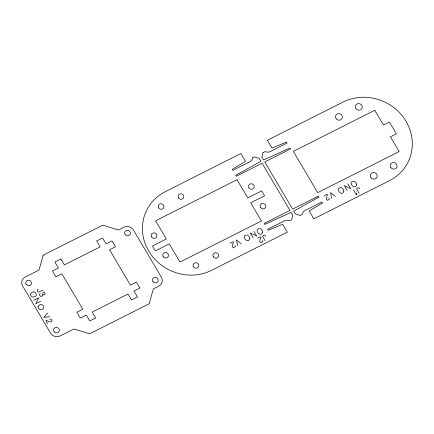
<?xml version="1.0" encoding="UTF-8"?>
<svg xmlns="http://www.w3.org/2000/svg" width="434" height="434" viewBox="0 0 434 434"><rect width="100%" height="100%" fill="white"/><g stroke="black" fill="none" stroke-linecap="round" stroke-linejoin="round"><path stroke-width="0.65" d="M47.702 313.098L43.791 317.384L49.807 316.663M356.949 193.146L356.368 193.732A1.275 1.188 26.8 0 0 356.254 194.085L356.412 194.795L353.504 189.886M40.237 293.379L39.543 294.344A1.584 1.476 26.8 0 0 39.57 294.778L39.668 295.087A2.761 2.571 26.8 0 0 39.923 295.565L40.883 296.368A1.199 1.112 26.8 0 0 41.317 296.422L42.597 295.717A1.302 1.215 26.8 0 0 42.765 295.315L42.358 293.856L43.27 294.854A1.101 1.025 26.8 0 0 43.655 294.984L44.914 294.447L45.011 293.319A2.837 2.642 26.8 0 0 44.735 292.825A2.105 1.958 26.8 0 0 44.507 292.549A1.584 1.476 26.8 0 0 44.257 292.342A1.405 1.307 26.8 0 0 43.915 292.163M38.235 289.261L37.329 289.885L37.248 290.992A1.872 1.741 26.8 0 0 37.47 291.404L37.563 291.523A1.373 1.28 26.8 0 0 37.883 291.8A1.221 1.139 26.8 0 0 38.235 291.957L38.474 292.006A1.345 1.253 26.8 0 0 38.832 291.995L42.977 289.972M33.678 300.279L38.648 297.773L35.745 303.773L40.715 301.272M230.085 243.165C237.702 238.955 229.494 245.894 233.177 247.494A1.28 1.194 26.8 0 0 233.595 247.597L235.065 246.859A1.302 1.215 26.8 0 0 235.212 246.452L234.946 245.335M324.106 195.788C331.722 191.584 323.514 198.517 327.198 200.117A1.28 1.194 26.8 0 0 327.616 200.226L329.091 199.488A1.302 1.215 26.8 0 0 329.232 199.076L328.967 197.964M257.704 238.157C265.326 233.953 257.112 240.886 260.796 242.487A1.28 1.194 26.8 0 0 261.214 242.595L262.689 241.857A1.302 1.215 26.8 0 0 262.83 241.45L262.57 240.333M49.541 319.202C50.919 318.231 52.877 320.373 51.527 321.513C49.427 323.531 43.107 316.636 47.55 323.748M42.798 292.25L43.053 292.153A1.405 1.307 26.8 0 1 43.46 292.093L43.867 292.153M335.243 196.548L330.534 192.544L331.641 198.365M241.223 243.924L236.514 239.921L237.615 245.742M359.607 188.828L359.097 188.068A1.264 1.177 26.8 0 0 358.674 187.813L357.735 187.781A1.872 1.741 26.8 0 0 357.323 187.971L356.753 188.904A1.345 1.253 26.8 0 0 356.786 189.24L359.14 193.342M347.829 183.821L350.732 188.736L344.298 185.606L347.2 190.515M265.586 236.204L265.076 235.445A1.264 1.177 26.8 0 0 264.653 235.19L263.715 235.157A1.872 1.741 26.8 0 0 263.302 235.342L262.733 236.275A1.345 1.253 26.8 0 0 262.765 236.617L265.12 240.713M253.809 231.197L256.711 236.107L250.277 232.977L253.179 237.892M249.859 238.532C247.885 245.107 240.176 234.973 247.217 234.989A2.045 1.904 26.8 0 1 247.928 235.261L249.268 236.704L249.859 238.532M262.657 232.076C260.682 238.651 252.973 228.517 260.015 228.534A2.045 1.904 26.8 0 1 260.726 228.805L262.065 230.253L262.657 232.076M343.88 191.155C341.905 197.73 334.196 187.596 341.238 187.613A2.045 1.904 26.8 0 1 341.949 187.884L343.289 189.332L343.88 191.155M356.677 184.7C354.703 191.28 346.994 181.141 354.036 181.162A2.045 1.904 26.8 0 1 354.746 181.434L356.086 182.877L356.677 184.7M30.543 294.165L30.803 295.532L31.948 296.807A2.143 1.991 26.8 0 0 32.642 297.051C40.563 296.997 33.689 287.498 30.543 294.165M38.024 306.822L38.284 308.189L39.429 309.464A2.143 1.991 26.8 0 0 40.123 309.713C48.044 309.654 41.17 300.154 38.024 306.822M43.15 255.219L39.022 270.056L25.118 277.071A6.998 6.515 26.8 0 0 22.644 285.968L50.518 333.128A6.998 6.515 26.8 0 0 59.957 336.014L73.861 328.999L89.599 333.817L149.193 303.757L153.321 288.925L158.882 286.12A6.998 6.515 26.8 0 0 161.356 277.217L133.488 230.063A6.998 6.515 26.8 0 0 124.043 227.172L118.482 229.977L102.739 225.165L43.15 255.219M252.496 157.889L252.083 159.376L250.678 161.356L232.798 170.378L232.217 169.396L245.541 161.399L240.897 153.538L165.213 191.714A46.655 43.438 26.8 0 0 148.716 251.047A46.655 43.438 26.8 0 0 211.667 270.306L287.351 232.13L282.702 224.275L268.217 230.302L267.637 229.32L285.518 220.304L288.084 220.282L289.657 220.765L291.643 219.767L292.879 215.313L291.138 212.367L264.735 224.411L264.154 223.429L289.977 210.403L262.103 163.244L236.28 176.269L235.7 175.287L260.942 161.28L259.201 158.334L254.481 156.891L252.496 157.889M263.085 152.6L261.848 157.048L263.59 159.994L289.993 147.951L290.574 148.933L264.751 161.958L292.624 209.117L318.447 196.092L319.028 197.074L293.785 211.081L295.527 214.027L300.247 215.47L302.238 214.472L302.65 212.986L304.055 211.005L321.93 201.984L322.511 202.966L309.187 210.962L313.831 218.823L389.515 180.647A46.655 43.438 26.8 0 0 406.018 121.314A46.655 43.438 26.8 0 0 343.061 102.055L267.382 140.231L272.026 148.086L286.511 142.059L287.091 143.041L269.216 152.057L266.65 152.079L265.071 151.596L263.085 152.6M60.874 259.033L54.917 262.038L58.4 267.935L52.438 270.941L55.921 276.832L61.883 273.827L82.785 309.198L76.829 312.203L80.312 318.095L86.268 315.089L89.757 320.986L95.713 317.981L92.23 312.084L127.987 294.051L131.469 299.943L137.426 296.937L133.943 291.046L139.905 288.04L136.417 282.143L130.46 285.149L109.558 249.783L115.515 246.778L112.032 240.881L106.075 243.886L102.587 237.995L96.63 241L100.113 246.892L64.357 264.93L60.874 259.033M237.029 179.719L155.589 220.797L166.331 238.971L152.426 245.986L155.329 250.901L169.233 243.886L179.974 262.06L261.42 220.982L250.678 202.808L264.583 195.794L261.68 190.879L247.776 197.893L237.029 179.719M374.754 110.301L293.313 151.379L317.699 192.642L399.139 151.564L390.432 136.829L396.388 133.818L389.423 122.03L383.466 125.035L374.754 110.301M390.746 167.459A3.499 3.26 26.8 0 0 396.719 167.481A3.499 3.26 26.8 0 0 393.459 162.506A3.499 3.26 26.8 0 0 390.746 167.459M370.886 177.479A3.499 3.26 26.8 0 0 376.853 177.501A3.499 3.26 26.8 0 0 373.593 172.526A3.499 3.26 26.8 0 0 370.886 177.479M336.046 118.531A3.499 3.26 26.8 0 0 342.014 118.558A3.499 3.26 26.8 0 0 338.753 113.583A3.499 3.26 26.8 0 0 336.046 118.531M355.907 108.511A3.499 3.26 26.8 0 0 361.88 108.538A3.499 3.26 26.8 0 0 358.62 103.563A3.499 3.26 26.8 0 0 355.907 108.511M213.382 256.841A2.919 2.712 26.8 0 0 218.356 256.863A2.919 2.712 26.8 0 0 215.638 252.713A2.919 2.712 26.8 0 0 213.382 256.841M193.521 266.861A2.919 2.712 26.8 0 0 198.495 266.883A2.919 2.712 26.8 0 0 195.777 262.733A2.919 2.712 26.8 0 0 193.521 266.861M178.542 197.893A2.919 2.712 26.8 0 0 183.517 197.915A2.919 2.712 26.8 0 0 180.799 193.77A2.919 2.712 26.8 0 0 178.542 197.893M158.681 207.913A2.919 2.712 26.8 0 0 163.656 207.935A2.919 2.712 26.8 0 0 160.938 203.79A2.919 2.712 26.8 0 0 158.681 207.913M163.233 256.63A2.919 2.712 26.8 0 0 168.208 256.651A2.919 2.712 26.8 0 0 165.49 252.507A2.919 2.712 26.8 0 0 163.233 256.63M151.618 236.98A2.919 2.712 26.8 0 0 156.593 237.002A2.919 2.712 26.8 0 0 153.88 232.857A2.919 2.712 26.8 0 0 151.618 236.98M248.953 187.884A2.919 2.712 26.8 0 0 253.928 187.906A2.919 2.712 26.8 0 0 251.21 183.761A2.919 2.712 26.8 0 0 248.953 187.884M260.568 207.533A2.919 2.712 26.8 0 0 265.543 207.555A2.919 2.712 26.8 0 0 262.825 203.41A2.919 2.712 26.8 0 0 260.568 207.533M152.985 281.59A2.919 2.712 26.8 0 0 157.96 281.612A2.919 2.712 26.8 0 0 155.247 277.467A2.919 2.712 26.8 0 0 152.985 281.59M125.117 234.436A2.919 2.712 26.8 0 0 130.091 234.458A2.919 2.712 26.8 0 0 127.374 230.308A2.919 2.712 26.8 0 0 125.117 234.436M26.192 284.33A2.919 2.712 26.8 0 0 31.167 284.351A2.919 2.712 26.8 0 0 28.449 280.207A2.919 2.712 26.8 0 0 26.192 284.33M54.066 331.489A2.919 2.712 26.8 0 0 59.04 331.511A2.919 2.712 26.8 0 0 56.322 327.361A2.919 2.712 26.8 0 0 54.066 331.489"/></g></svg>
